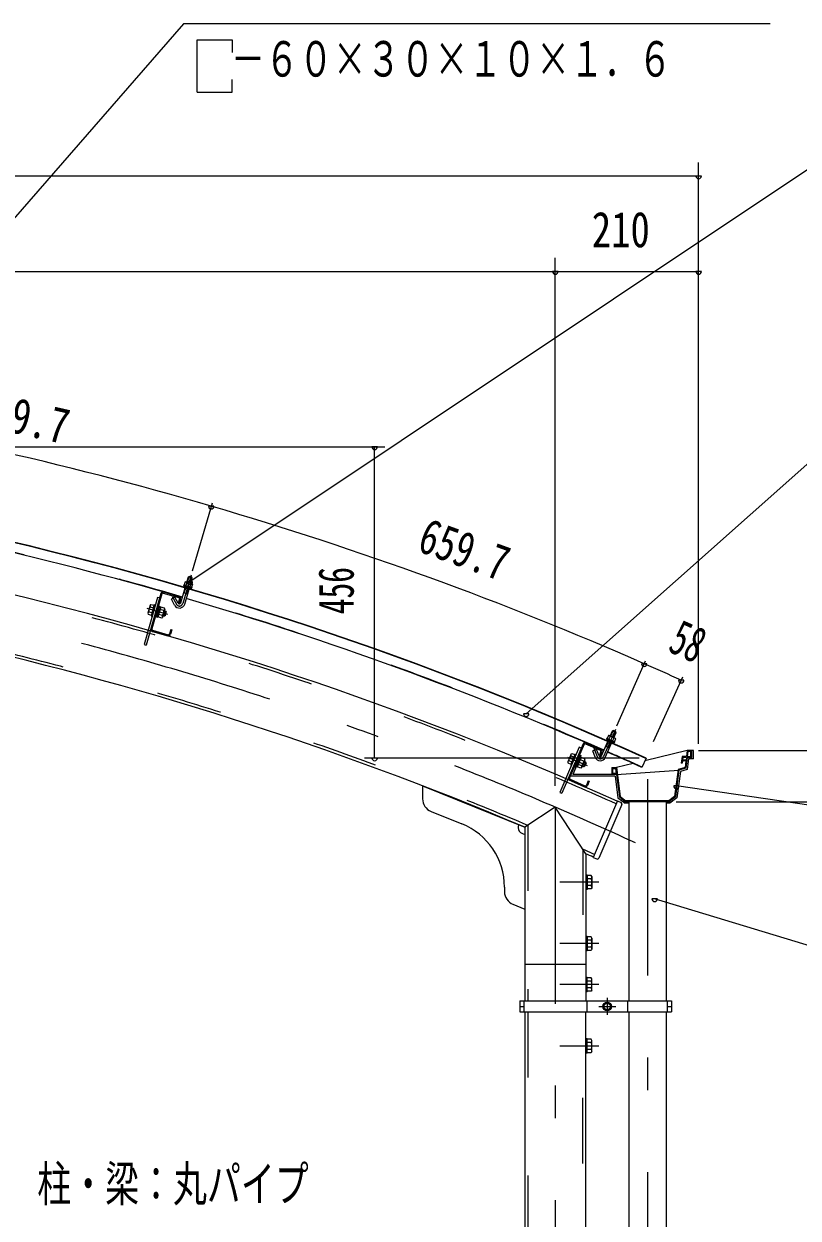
# Model space of a CAD drawing. Units: millimetres, scale not verified. Extents: x -25340 to 25344, y -10500 to 10500.
# Drawn here: x 18186 to 21023, y 3814 to 8190 of the extents above; entities that cross this region are included whole.
import ezdxf
from ezdxf.enums import TextEntityAlignment as Align

# ---------------------------------------------------------------- set-up
doc = ezdxf.new("R2010")
doc.units = ezdxf.units.MM
doc.header["$LTSCALE"] = 60
doc.linetypes.add('USER2', pattern=[10, 4, -6])
doc.linetypes.add('USER3', pattern=[24, 12, -5, 2, -5])
for name, color, linetype, lineweight in [('0-6_2-02BOLD', 7, 'Continuous', 18), ('0-7_2-12HIDDEN', 3, 'USER2', 18), ('0-8_2-22CENTER', 3, 'USER3', 18), ('0-9_2-42THIN', 4, 'Continuous', 18), ('0-A_2-52DIM', 3, 'Continuous', 18)]:
    doc.layers.add(name, color=color, linetype=linetype, lineweight=lineweight)
doc.styles.add('ＭＳ ゴシック', font='')
doc.styles.get('ＭＳ ゴシック').set_extended_font_data('MS Gothic')

msp = doc.modelspace()

# ---------------------------------------------------------------- linework, layer by layer
at = {"layer": '0-6_2-02BOLD'}
for p, q in [((18771.44, 6134.26), (18770.39, 6130.66)), ((18770.39, 6130.66), (18800.39, 6121.89)), ((18771.54, 6130.33), (18770.41, 6126.49)), ((18770.41, 6126.49), (18798.12, 6118.38)), ((18778.19, 6145.31), (18801.71, 6138.43)), ((18782.67, 6142.69), (18779.51, 6131.9)), ((18782.75, 6143.98), (18788.47, 6163.53)), ((18802.87, 6159.32), (18788.47, 6163.53)), ((18796.52, 6138.63), (18793.37, 6127.85)), ((18797.15, 6139.77), (18802.87, 6159.32)), ((18803.45, 6136.61), (18800.29, 6125.82)), ((18801.71, 6138.43), (18803.45, 6136.61)), ((18675.37, 6088.8), (18626.03, 5915.7)), ((18687.73, 6102.95), (18633.72, 5913.5)), ((18691.57, 6101.86), (18654.84, 5972.99)), ((18683.06, 6086.61), (18675.37, 6088.8)), ((18696.52, 6104.61), (18753.26, 6088.43)), ((18697.61, 6108.45), (18754.35, 6092.28)), ((18739.37, 6089.02), (18726.21, 6081.82)), ((18751.37, 6067.1), (18739.37, 6089.02)), ((18756, 6083.49), (18751.34, 6067.14)), ((18759.85, 6082.39), (18755.19, 6066.05)), ((18760.56, 6068.09), (18776.71, 6123.34)), ((18771.54, 6105.65), (18785.94, 6101.44)), ((18774.96, 6063.89), (18791.11, 6119.13)), ((18799.24, 6122.22), (18798.12, 6118.38)), ((18648.84, 6054.13), (18660.39, 6050.83)), ((18648.91, 6060.73), (18651.41, 6063.15)), ((18651.41, 6063.15), (18662.96, 6059.86)), ((18663.65, 6062.25), (18651.99, 6021.38)), ((18663.65, 6062.25), (18667.49, 6061.15)), ((18687.21, 6053.71), (18676.51, 6016.21)), ((18677.05, 6036.33), (18683.23, 6039.77)), ((18682.88, 6056.76), (18679.03, 6057.86)), ((18682.4, 6055.08), (18687.21, 6053.71)), ((18698.39, 6040), (18684.43, 6043.98)), ((18700.96, 6049.03), (18687, 6053)), ((18705.04, 6038.75), (18699.56, 6019.52)), ((18705.04, 6038.75), (18700.23, 6040.12)), ((18701.8, 6045.65), (18700.96, 6049.03)), ((18705.04, 6038.75), (18707.62, 6034.12)), ((18738.21, 6059.89), (18726.21, 6081.82)), ((18751.34, 6067.14), (18755.19, 6066.05)), ((18643.7, 6036.08), (18655.25, 6032.79)), ((18651.99, 6021.38), (18655.84, 6020.28)), ((18671.7, 6017.58), (18676.51, 6016.21)), ((18681.86, 6034.96), (18675.68, 6031.52)), ((18693.24, 6021.96), (18679.29, 6025.94)), ((18699.56, 6019.52), (18694.75, 6020.89)), ((18704.19, 6022.09), (18699.56, 6019.52)), ((18704.19, 6022.09), (18707.62, 6034.12)), ((18656.49, 5964.2), (18713.23, 5948.03)), ((18657.59, 5968.05), (18714.33, 5951.87)), ((18723.93, 5970.97), (18719.27, 5954.62)), ((18727.78, 5969.88), (18723.12, 5953.53)), ((18723.93, 5970.97), (18727.78, 5969.88)), ((18626.03, 5915.7), (18633.72, 5913.5)), ((20302.46, 5508.09), (20325.58, 5560.8)), ((20321.34, 5568.39), (20319.74, 5564.73)), ((20319.74, 5564.73), (20346.17, 5553.13)), ((20321.76, 5572.31), (20320.25, 5568.87)), ((20320.25, 5568.87), (20348.87, 5556.32)), ((20321.76, 5572.31), (20350.37, 5559.75)), ((20333.97, 5579.22), (20329.46, 5568.93)), ((20329.87, 5582.4), (20352.3, 5572.56)), ((20334.22, 5580.49), (20342.4, 5599.15)), ((20345.7, 5600.43), (20342.4, 5599.15)), ((20356.14, 5593.12), (20342.4, 5599.15)), ((20347.19, 5573.42), (20342.67, 5563.13)), ((20354.86, 5596.41), (20345.7, 5600.43)), ((20347.96, 5574.46), (20356.14, 5593.12)), ((20350.37, 5559.75), (20348.87, 5556.32)), ((20353.8, 5570.52), (20349.28, 5560.23)), ((20352.3, 5572.56), (20353.8, 5570.52)), ((20356.14, 5593.12), (20354.86, 5596.41)), ((20220.64, 5539.57), (20149.46, 5374.24)), ((20234.71, 5552.02), (20156.81, 5371.08)), ((20190.79, 5515.13), (20178.34, 5486.19)), ((20238.38, 5550.44), (20185.4, 5427.36)), ((20205.6, 5514.74), (20209.27, 5513.16)), ((20227.99, 5536.4), (20220.64, 5539.57)), ((20243.64, 5552.53), (20297.83, 5529.2)), ((20245.22, 5556.2), (20299.41, 5532.87)), ((20279.25, 5502.82), (20270.16, 5526.11)), ((20303.6, 5522.36), (20296.87, 5506.74)), ((20316.2, 5502.07), (20339.32, 5554.77)), ((20318.18, 5543.92), (20331.91, 5537.89)), ((20347.78, 5556.8), (20346.17, 5553.13)), ((20616.54, 5527.43), (20613.65, 5505.68)), ((20616.93, 5505.68), (20619.39, 5524.18)), ((20629.79, 5524.18), (20619.39, 5524.18)), ((20629.79, 5505.68), (20629.79, 5524.18)), ((20633.04, 5502.43), (20633.04, 5527.43)), ((20638.79, 5496.68), (20638.79, 5527.43)), ((20178.34, 5486.19), (20178.74, 5482.74)), ((20178.74, 5482.74), (20189.77, 5477.99)), ((20182.45, 5491.35), (20193.48, 5486.61)), ((20189.87, 5508.59), (20200.9, 5503.84)), ((20227.06, 5509.59), (20197.07, 5439.93)), ((20227.87, 5503.25), (20212.44, 5467.43)), ((20220.16, 5485.34), (20213.58, 5482.72)), ((20215.56, 5487.31), (20222.13, 5489.93)), ((20229.77, 5470.98), (20216.45, 5476.72)), ((20223.97, 5506.83), (20220.29, 5508.41)), ((20221.78, 5511.86), (20227.06, 5509.59)), ((20223.27, 5505.23), (20227.87, 5503.25)), ((20237.19, 5488.22), (20223.87, 5493.96)), ((20240.9, 5496.84), (20227.57, 5502.57)), ((20235.72, 5467.75), (20231.13, 5469.73)), ((20243.63, 5486.12), (20235.72, 5467.75)), ((20240.65, 5469.71), (20235.72, 5467.75)), ((20243.63, 5486.12), (20239.04, 5488.1)), ((20240.65, 5469.71), (20245.59, 5481.19)), ((20241.31, 5493.38), (20240.9, 5496.84)), ((20243.63, 5486.12), (20245.59, 5481.19)), ((20465.38, 5499.94), (20449.93, 5465.78)), ((20597.76, 5505.68), (20594.57, 5481.68)), ((20613.65, 5505.68), (20597.76, 5505.68)), ((20600.61, 5502.43), (20599.28, 5492.43)), ((20613.22, 5502.43), (20600.61, 5502.43)), ((20611.46, 5489.18), (20608.24, 5464.93)), ((20616.5, 5502.43), (20611.17, 5462.35)), ((20633.04, 5502.43), (20616.5, 5502.43)), ((20616.93, 5505.68), (20629.79, 5505.68)), ((20352.05, 5434.18), (20188.33, 5434.18)), ((20357.08, 5439.93), (20197.07, 5439.93)), ((20207.85, 5469.41), (20212.44, 5467.43)), ((20340.54, 5464.93), (20357.04, 5464.93)), ((20340.54, 5464.93), (20340.54, 5439.93)), ((20356.65, 5443.18), (20343.79, 5443.18)), ((20352.05, 5434.18), (20362.65, 5354.34)), ((20356.65, 5443.18), (20354.19, 5461.68)), ((20357.08, 5439.93), (20586.09, 5455.63)), ((20583.15, 5458.21), (20569.99, 5359.18)), ((20586.09, 5455.63), (20573.04, 5357.43)), ((20608.24, 5464.93), (20583.15, 5458.21)), ((20611.17, 5462.35), (20586.09, 5455.63)), ((19646.67, 5397.98), (19646.67, 5350.8)), ((19646.67, 5397.98), (20021.66, 5246.38)), ((20185.9, 5418.43), (20240.1, 5395.1)), ((20187.48, 5422.1), (20241.68, 5398.77)), ((20253.66, 5416.48), (20246.93, 5400.86)), ((20257.33, 5414.89), (20250.61, 5399.28)), ((20253.66, 5416.48), (20257.33, 5414.89)), ((20149.46, 5374.24), (20156.81, 5371.08)), ((20360.59, 5342.73), (20374.37, 5336.8)), ((20362.65, 5354.34), (20388.57, 5334.18)), ((20550.54, 5339.93), (20390.54, 5339.93)), ((20549.42, 5343.18), (20391.65, 5343.18)), ((20401.79, 5339.93), (20401.79, 4609.93)), ((20539.29, 5339.93), (20539.29, 4609.93)), ((20569.99, 5359.18), (20549.42, 5343.18)), ((20573.04, 5357.43), (20550.54, 5339.93)), ((19677.93, 5304.45), (19790.37, 5258.99)), ((20133.04, 5319.93), (20021.66, 5246.38)), ((20244.41, 5149.48), (20133.04, 5319.93)), ((20376.99, 5330.23), (20291.99, 5132.74)), ((20401.79, 5334.18), (20388.57, 5334.18)), ((20021.66, 5246.38), (20021.66, 4609.93)), ((20244.41, 5149.48), (20244.41, 4609.93)), ((20249.42, 5071.18), (20244.41, 5071.18)), ((20264.66, 5057.2), (20249.42, 5057.2)), ((20264.66, 5032.66), (20249.42, 5032.66)), ((20266.92, 5065.55), (20266.92, 5024.3)), ((19946.67, 5027.21), (19946.67, 5010.41)), ((20264.66, 5020.39), (20249.42, 5020.39)), ((20266.92, 5024.3), (20264.66, 5020.39)), ((19977.93, 4964.06), (20021.66, 4946.38)), ((20249.42, 4846.18), (20244.41, 4846.18)), ((20264.66, 4832.2), (20249.42, 4832.2)), ((20266.92, 4840.56), (20266.92, 4799.3)), ((20264.66, 4807.66), (20249.42, 4807.66)), ((20264.66, 4795.39), (20249.42, 4795.39)), ((20266.92, 4799.3), (20264.66, 4795.39)), ((20021.66, 4744.93), (20244.41, 4744.93)), ((20264.66, 4694.47), (20249.42, 4694.47)), ((20264.66, 4682.2), (20249.42, 4682.2)), ((20266.92, 4690.55), (20264.66, 4694.47)), ((20266.92, 4649.3), (20266.92, 4690.55)), ((20249.42, 4643.68), (20244.41, 4643.68)), ((20264.66, 4657.66), (20249.42, 4657.66)), ((20002.42, 4609.93), (20002.42, 4569.93)), ((20017.67, 4609.93), (20017.67, 4569.93)), ((20248.42, 4609.93), (20248.42, 4569.93)), ((20310.6, 4597.15), (20310.6, 4582.71)), ((20397.79, 4609.93), (20397.79, 4569.93)), ((20543.29, 4609.93), (20543.29, 4569.93)), ((20002.42, 4589.93), (20017.67, 4589.93)), ((20002.42, 4569.93), (20558.54, 4569.93)), ((20021.66, 4569.93), (20021.66, 2002.43)), ((20244.41, 1614.93), (20244.41, 4569.93)), ((20310.6, 4582.71), (20323.11, 4575.5)), ((20323.11, 4575.5), (20335.6, 4582.71)), ((20401.79, 4569.93), (20401.79, 1614.93)), ((20539.29, 4569.93), (20539.29, 1614.93)), ((20543.29, 4589.93), (20558.54, 4589.93)), ((20249.42, 4471.18), (20244.41, 4471.18)), ((20249.42, 4418.68), (20249.42, 4471.18)), ((20264.66, 4469.47), (20249.42, 4469.47)), ((20264.66, 4457.2), (20249.42, 4457.2)), ((20264.66, 4432.66), (20249.42, 4432.66)), ((20264.66, 4420.39), (20249.42, 4420.39)), ((20266.92, 4424.3), (20264.66, 4420.39)), ((20249.42, 4418.68), (20244.41, 4418.68))]:
    msp.add_line(p, q, dxfattribs=at)
for points in [[(18771.44, 6134.26), (18801.44, 6125.49), (18800.39, 6121.89)], [(18778.19, 6145.31), (18775.74, 6144.71), (18772.59, 6133.93)], [(18802.87, 6159.32), (18801.17, 6162.42), (18791.57, 6165.23), (18788.47, 6163.53)], [(18648.91, 6060.73), (18640.28, 6030.44), (18641.13, 6027.06), (18652.67, 6023.77)], [(18682.88, 6056.76), (18671.23, 6015.89), (18667.38, 6016.99)], [(18701.8, 6045.65), (18693.17, 6015.36), (18690.67, 6012.94), (18676.72, 6016.91)], [(20329.87, 5582.4), (20327.36, 5582.12), (20322.85, 5571.83)], [(20205.6, 5514.74), (20188.79, 5475.71), (20192.46, 5474.12)], [(20190.79, 5515.13), (20193.58, 5517.21), (20204.61, 5512.46)], [(20293.22, 5508.27), (20284.13, 5531.56), (20270.16, 5526.11)], [(20299.92, 5523.94), (20293.2, 5508.33), (20296.87, 5506.74)], [(20638.79, 5527.43), (20616.54, 5527.43), (20460.86, 5489.93)], [(20223.97, 5506.83), (20207.16, 5467.8), (20203.48, 5469.38)], [(20241.31, 5493.38), (20228.86, 5464.45), (20226.06, 5462.36), (20212.73, 5468.1)], [(20418.79, 5479.8), (20357.04, 5464.93), (20371.09, 5359.18), (20391.65, 5343.18)], [(20638.79, 5496.68), (20621.54, 5496.68), (20616.37, 5457.79), (20591.28, 5451.07), (20578.43, 5354.34), (20552.51, 5334.18), (20539.29, 5334.18)], [(20611.46, 5489.18), (20598.85, 5489.18), (20597.85, 5481.68), (20594.57, 5481.68)], [(20613.22, 5502.43), (20611.89, 5492.43), (20599.28, 5492.43)], [(20343.79, 5443.18), (20343.79, 5461.68), (20354.19, 5461.68)], [(20357.08, 5439.93), (20368.04, 5357.43), (20390.54, 5339.93)], [(20360.59, 5342.73), (20271.64, 5136.06), (20285.42, 5130.13)], [(20249.42, 5071.18), (20249.42, 5018.68), (20244.41, 5018.68)], [(20266.92, 5065.55), (20264.66, 5069.47), (20249.42, 5069.47)], [(20249.42, 4846.18), (20249.42, 4793.68), (20244.41, 4793.68)], [(20266.92, 4840.56), (20264.66, 4844.47), (20249.42, 4844.47)], [(20249.42, 4643.68), (20249.42, 4696.18), (20244.41, 4696.18)], [(20266.92, 4649.3), (20264.66, 4645.39), (20249.42, 4645.39)], [(20002.42, 4609.93), (20558.54, 4609.93), (20558.54, 4569.93)], [(20310.6, 4597.15), (20323.1, 4604.36), (20335.6, 4597.15), (20335.6, 4582.71)], [(20266.92, 4424.3), (20266.92, 4465.56), (20264.66, 4469.47)]]:
    msp.add_lwpolyline(points, dxfattribs=at)
for radius in [15.62, 12.25]:
    msp.add_circle((20323.1, 4589.93), radius, dxfattribs=at)
for centre, radius, start, end in [((15191.39, -6161.8), 12797.62, 65.66528, 89.30167), ((15191.39, -6161.8), 12798.88, 65.66528, 89.30167), ((15191.39, -6161.8), 12611.38, 65.80466, 88.854), ((15191.39, -6161.8), 12761.37, 73.73062, 81.04594), ((15191.39, -6161.8), 12388.63, 67.05199, 88.16655), ((18777.93, 6139.35), 5.79, 35.1655, 73.69695), ((18783.98, 6121.45), 21.27, 53.86781, 93.52827), ((18798.72, 6133.28), 5.79, 73.69695, 112.24318), ((18695.42, 6100.76), 8, 74.08865, 164.08865), ((18695.42, 6100.76), 4, 74.08865, 164.08865), ((18752.16, 6084.59), 4, 344.08865, 74.08865), ((18752.16, 6084.59), 8, 344.08865, 74.08865), ((15191.39, -6161.8), 12761.37, 66.34795, 73.66327), ((18669.74, 6038.41), 26.15, 143.06325, 185.11406), ((18655.37, 6057.14), 7.19, 164.08865, 204.81548), ((18672.34, 6037.67), 26.15, 323.06325, 5.11406), ((18694.43, 6046.01), 7.19, 303.36183, 344.08865), ((18755.76, 6069.49), 20, 208.69695, 343.72301), ((18755.76, 6069.49), 5, 208.69695, 343.74908), ((18647.65, 6030.08), 7.19, 123.36183, 164.08865), ((18686.71, 6018.94), 7.19, 344.08865, 24.81548), ((18658.68, 5971.9), 8, 164.08865, 254.08865), ((18658.68, 5971.9), 4, 164.08865, 254.08865), ((18715.42, 5955.72), 8, 254.08865, 344.08865), ((18715.42, 5955.72), 4, 254.08865, 344.08865), ((20328.84, 5576.52), 5.79, 27.78282, 66.31427), ((20332.54, 5557.99), 21.27, 46.48515, 86.1456), ((20348.68, 5567.83), 5.79, 66.31427, 104.8605), ((20196.73, 5510.74), 7.19, 156.70598, 197.4328), ((20242.06, 5548.85), 8, 66.70598, 156.70598), ((20242.06, 5548.85), 4, 66.70598, 156.70598), ((20296.25, 5525.52), 4, 336.70598, 66.70598), ((20296.25, 5525.52), 8, 336.70598, 66.70598), ((15191.39, -6161.8), 12761.37, 65.66528, 66.28061), ((20185.6, 5484.89), 7.19, 115.97916, 156.70598), ((20208.58, 5490.32), 26.15, 135.68057, 177.73138), ((20222.91, 5468.83), 7.19, 336.70598, 17.4328), ((20211.06, 5489.25), 26.15, 315.68057, 357.73138), ((20234.04, 5494.68), 7.19, 295.97916, 336.70598), ((20297.88, 5510.09), 20, 201.31427, 336.34033), ((20297.88, 5510.09), 5, 201.31427, 336.36641), ((20189.07, 5425.78), 8, 156.70598, 246.70598), ((20189.07, 5425.78), 4, 156.70598, 246.70598), ((20243.26, 5402.44), 8, 246.70598, 336.70598), ((20243.26, 5402.44), 4, 246.70598, 336.70598), ((19696.66, 5350.8), 50, 180, 247.98738), ((20372.39, 5332.21), 5, 336.71333, 66.71333), ((19696.66, 5027.21), 250, 0, 67.98738), ((20021.66, 5246.38), 25, 157.98738, 270), ((15191.39, -6161.8), 12388.63, 65.78831, 65.92853), ((20287.4, 5134.72), 5, 246.71333, 336.71333), ((20257.45, 5063.33), 9.46, 319.57169, 0), ((20232.47, 5044.93), 34.45, 339.1357, 20.8643), ((20257.46, 5026.52), 9.46, 0, 40.43115), ((19996.67, 5010.41), 50, 180, 247.98738), ((20257.45, 4838.33), 9.46, 319.57169, 0), ((20232.47, 4819.93), 34.45, 339.1357, 20.8643), ((20257.46, 4801.53), 9.46, 0, 40.43115), ((20257.46, 4688.33), 9.46, 319.56883, 0), ((20232.47, 4669.93), 34.45, 339.13568, 20.86429), ((20257.45, 4651.52), 9.46, 0, 40.4283), ((20257.46, 4463.33), 9.46, 319.56883, 0), ((20257.45, 4426.53), 9.46, 0, 40.4283), ((20232.47, 4444.93), 34.45, 339.13568, 20.86429)]:
    msp.add_arc(centre, radius, start, end, dxfattribs=at)
at = {"layer": '0-7_2-12HIDDEN'}
for p, q in [((20032.16, 5253.33), (20032.16, 4609.93)), ((20233.91, 5165.66), (20233.91, 4609.93)), ((20032.16, 4569.93), (20032.16, 2002.43)), ((20233.91, 1614.93), (20233.91, 4569.93))]:
    msp.add_line(p, q, dxfattribs=at)
for radius, start, end in [(12600.87, 65.80389, 88.854), (12762.62, 73.73062, 81.04594), (12399.12, 67.01985, 88.21622), (12762.62, 66.34795, 73.66328), (12762.62, 65.66528, 66.28061), (12399.12, 65.78909, 66.00333)]:
    msp.add_arc((15191.39, -6161.8), radius, start, end, dxfattribs=at)
at = {"layer": '0-8_2-22CENTER'}
for p, q in [((18798.3, 6170.43), (18767.76, 6065.99)), ((18729.19, 6092), (18744.79, 6063.49)), ((18713.11, 6026.05), (18637.38, 6047.64)), ((20353.04, 5604.72), (20309.32, 5505.07)), ((20274.42, 5535.82), (20286.23, 5505.55)), ((20177.68, 5503.63), (20250.01, 5472.49)), ((20133.04, 5319.93), (20133.04, -1305.07)), ((20291.92, 5044.93), (20149.42, 5044.93)), ((20291.92, 4819.93), (20149.42, 4819.93)), ((20291.92, 4669.93), (20149.42, 4669.93)), ((20323.1, 4621.18), (20323.1, 4558.68)), ((20291.85, 4589.93), (20354.35, 4589.93)), ((20291.92, 4444.93), (20149.42, 4444.93))]:
    msp.add_line(p, q, dxfattribs=at)
msp.add_lwpolyline([(20470.54, 5422.98), (20470.54, 1379.52), (20703.72, 1294.65)], dxfattribs=at)
for centre, radius, start, end in [((15191.39, -6161.8), 12500, 65.24121, 90), ((18755.76, 6069.49), 12.5, 208.69695, 343.69695), ((20297.88, 5510.09), 12.5, 201.31427, 336.31427)]:
    msp.add_arc(centre, radius, start, end, dxfattribs=at)
at = {"layer": '0-9_2-42THIN'}
for p, q in [((18784.67, 6143.42), (18790.95, 6164.89)), ((18795.23, 6140.33), (18801.51, 6161.8)), ((18770.57, 6102.32), (18773.46, 6105.09)), ((18773.46, 6105.09), (18778.64, 6122.78)), ((18695.43, 6023.29), (18702.64, 6021.23)), ((18699.54, 6037.72), (18706.76, 6035.66)), ((20336.05, 5579.69), (20345.04, 5600.17)), ((20346.12, 5575.27), (20355.11, 5595.76)), ((20330.08, 5538.7), (20337.48, 5555.58)), ((20330.52, 5534.72), (20330.08, 5538.7)), ((20232.12, 5472.02), (20239, 5469.06)), ((20238.05, 5485.8), (20244.94, 5482.83))]:
    msp.add_line(p, q, dxfattribs=at)
for points in [[(18784.97, 6098.11), (18784.02, 6102), (18789.19, 6119.69)], [(20316.78, 5540.75), (20320.01, 5543.12), (20327.42, 5559.99)]]:
    msp.add_lwpolyline(points, dxfattribs=at)
at = {"layer": '0-A_2-52DIM'}
for p, q in [((18770.38, 8189.93), (17135.75, 6314.39)), ((20920.39, 8189.93), (18770.39, 8189.93)), ((18820.38, 7939.93), (18820.38, 8131.37)), ((18820.38, 8131.37), (18949.17, 8131.37)), ((18949.17, 8131.37), (18949.17, 8084.56)), ((21183.04, 7739.93), (18794.02, 6145.67)), ((20658.04, 5552.43), (20658.04, 7682.46)), ((20658.04, 7632.46), (15208.04, 7632.46)), ((20668.04, 7632.46), (20648.04, 7632.46)), ((20133.04, 5398.52), (20133.04, 7332.46)), ((15208.04, 7282.47), (20658.04, 7282.47)), ((20143.04, 7282.46), (20123.04, 7282.46)), ((20668.04, 7282.46), (20648.04, 7282.46)), ((21183.04, 6689.93), (20026.36, 5662.5)), ((15328.79, 6640.12), (19508.39, 6640.12)), ((19480.89, 6640.12), (19460.89, 6640.12)), ((19470.89, 5499.94), (19470.89, 6640.12)), ((18875.44, 6434.18), (18802.41, 6184.49)), ((18882.14, 6422.88), (18862.14, 6422.88)), ((18804.02, 6145.67), (18784.02, 6145.67)), ((20358.93, 5618.14), (20463.43, 5856.38)), ((20468.7, 5845.59), (20448.7, 5845.59)), ((20599.22, 5795.89), (20492.03, 5558.85)), ((20604.37, 5785.16), (20584.37, 5785.16)), ((20036.36, 5662.5), (20016.36, 5662.5)), ((20658.04, 5527.43), (21870.54, 5527.43)), ((20440.38, 5499.94), (19433.39, 5499.94)), ((19480.89, 5499.94), (19460.89, 5499.94)), ((20586.77, 5398.16), (20566.77, 5398.16)), ((22233.04, 5155.5), (20576.77, 5398.16)), ((20575.54, 5339.93), (21870.54, 5339.93)), ((20506.92, 4984.1), (20486.92, 4984.1)), ((22233.04, 4455.51), (20496.92, 4984.1))]:
    msp.add_line(p, q, dxfattribs=at)
msp.add_lwpolyline([(18820.38, 7939.93), (18949.17, 7939.93), (18949.17, 7986.76)], dxfattribs=at)
for centre, radius, start, end in [((20658.04, 7632.46), 10, 180, 0), ((20133.04, 7282.46), 10, 180, 0), ((20658.04, 7282.46), 10, 180, 0), ((15191.37, -6161.88), 13111.99, 73.69698, 81.07959), ((19470.89, 6640.12), 10, 180, 0), ((18872.14, 6422.88), 10, 180, 0), ((15191.41, -6161.77), 13111.87, 66.31429, 73.69698), ((18794.02, 6145.67), 10, 180, 0), ((20458.7, 5845.59), 10, 180, 0), ((15190.72, -6163.35), 13113.59, 65.66539, 66.31429), ((20594.37, 5785.16), 10, 180, 0), ((20026.36, 5662.5), 10, 180, 0), ((19470.89, 5499.94), 10, 180, 0), ((20576.77, 5398.16), 10, 180, 0), ((20496.92, 4984.1), 10, 180, 0)]:
    msp.add_arc(centre, radius, start, end, dxfattribs=at)

# ---------------------------------------------------------------- texts
at = {"layer": '0-A_2-52DIM', "color": 7, "style": 'ＭＳ ゴシック'}
for s, width, p in [('\u3000－６０×３０×１０×１．６', 0.7, (18820.38, 7957.7)), ('210', 0.8, (20266.64, 7332.46)), ('柱・梁：丸パイプ', 0.7, (18234.9, 3835.97))]:
    msp.add_text(s, height=130.2, dxfattribs=dict(at, width=width)).set_placement(p, align=Align.BOTTOM_LEFT)
for s, rotation, width, p in [('659.7', 347.388, 0.8, (17980.27, 6688.73)), ('659.7', 340.006, 0.75, (19608.38, 6223.84)), ('456', 90, 0.65, (19433.39, 6026.95)), ('58', 335.989, 0.65, (20525.03, 5857.33))]:
    msp.add_text(s, height=130.2, rotation=rotation, dxfattribs=dict(at, width=width)).set_placement(p, align=Align.BOTTOM_LEFT)

doc.saveas('drawing.dxf')
